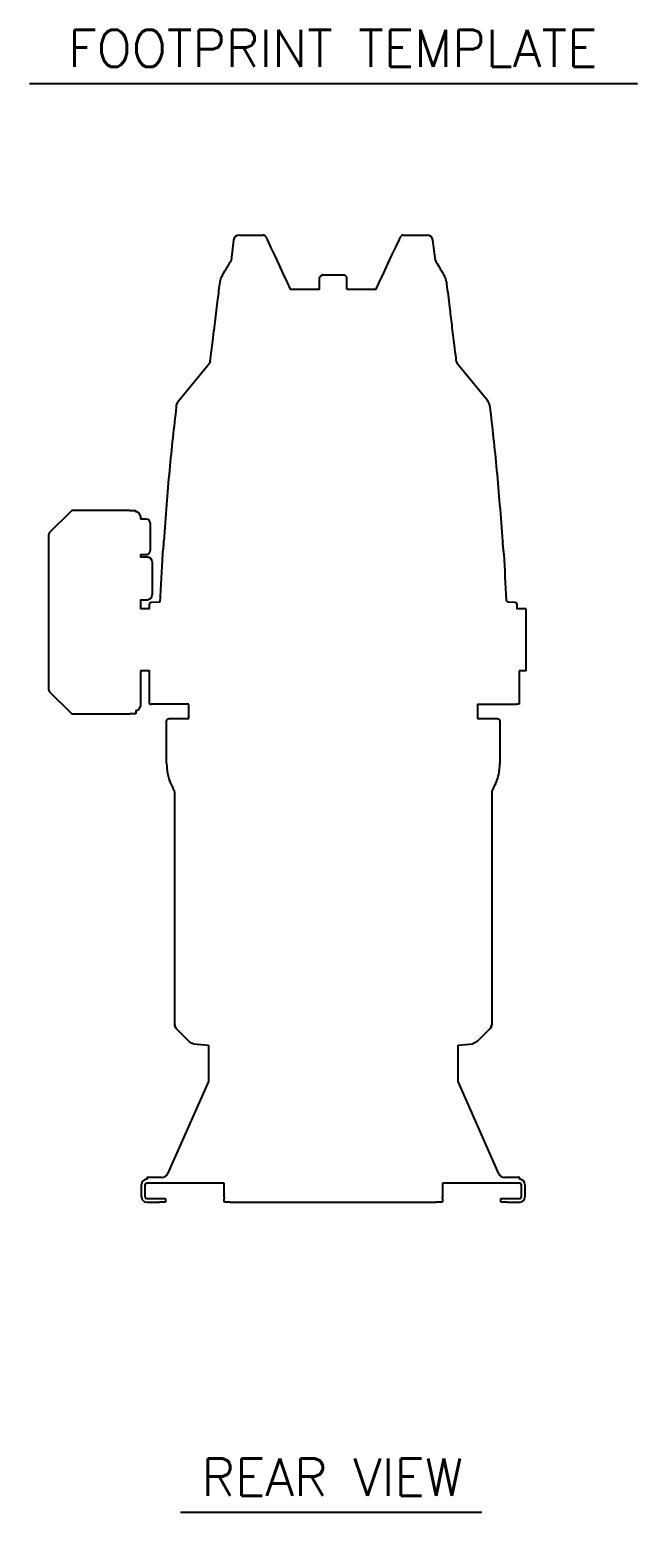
# Model space of a CAD drawing. Extents: x 17.1 to 113.1, y 3.8 to 84.5.
# Drawn here: x 100.87 to 113.12, y 54.68 to 84.54 of the extents above; entities that cross this region are included whole.
import ezdxf
from ezdxf.enums import TextEntityAlignment as Align

# ---------------------------------------------------------------- set-up
doc = ezdxf.new("R2010")
doc.units = 0
doc.header["$MEASUREMENT"] = 0
doc.linetypes.add('SLD-SOLID', pattern=[0])
doc.layers.add('OBJECT', color=7, linetype='CONTINUOUS')
doc.styles.get("Standard").update_dxf_attribs({"font": 'SIMPLEX'})

msp = doc.modelspace()

# ---------------------------------------------------------------- linework, layer by layer
at = {"layer": 'OBJECT', "color": 1}
for p, q in [((100.87, 83.461), (113.121, 83.461)), ((103.914, 54.682), (109.986, 54.682))]:
    msp.add_line(p, q, dxfattribs=at)
at = {"layer": 'OBJECT'}
for p, q in [((105.099, 80.406), (105.577, 80.406)), ((108.403, 80.406), (108.881, 80.406)), ((104.98, 80.3), (104.93, 79.896)), ((109.049, 79.896), (109, 80.3)), ((106.765, 79.606), (106.715, 79.556)), ((106.782, 79.606), (106.765, 79.606)), ((106.765, 79.606), (106.765, 79.606)), ((106.782, 79.606), (107.215, 79.606)), ((107.265, 79.556), (107.215, 79.606)), ((107.265, 79.318), (107.265, 79.556)), ((103.881, 77.073), (104.497, 77.828)), ((104.512, 77.863), (104.497, 77.828)), ((109.468, 77.863), (109.483, 77.828)), ((110.098, 77.073), (109.483, 77.828)), ((103.881, 77.073), (103.881, 77.073)), ((110.099, 77.073), (110.098, 77.073)), ((103.827, 76.945), (103.827, 76.945)), ((101.7, 74.84), (101.272, 74.413)), ((102.887, 74.861), (101.749, 74.861)), ((102.887, 74.861), (103.012, 74.861)), ((103.012, 74.861), (103.012, 74.831)), ((103.102, 74.741), (103.102, 74.684)), ((103.222, 74.684), (103.102, 74.684)), ((101.252, 74.363), (101.252, 71.258)), ((103.302, 74.604), (103.302, 74.486)), ((103.302, 74.486), (103.302, 74.171)), ((103.302, 74.171), (103.302, 74.049)), ((103.572, 74.226), (103.573, 74.244)), ((110.406, 74.244), (110.408, 74.226)), ((103.102, 73.969), (103.222, 73.969)), ((103.102, 73.969), (103.102, 73.92)), ((103.246, 73.92), (103.102, 73.92)), ((103.342, 73.824), (103.342, 73.685)), ((103.342, 73.685), (103.342, 73.307)), ((103.342, 73.307), (103.342, 73.158)), ((103.102, 73.062), (103.246, 73.062)), ((103.102, 73.062), (103.102, 72.881)), ((103.102, 72.939), (103.102, 72.939)), ((103.102, 72.939), (103.102, 72.881)), ((103.29, 72.881), (103.102, 72.881)), ((103.497, 73.009), (103.319, 73.006)), ((110.66, 73.006), (110.532, 73.009)), ((110.69, 72.976), (110.69, 72.881)), ((110.878, 72.881), (110.69, 72.881)), ((110.878, 71.631), (110.878, 72.881)), ((103.102, 71.631), (103.102, 70.921)), ((103.29, 71.631), (103.102, 71.631)), ((103.29, 70.956), (103.29, 71.631)), ((110.878, 71.631), (110.738, 71.631)), ((110.738, 71.631), (110.738, 70.956)), ((101.272, 71.209), (101.7, 70.781)), ((103.012, 70.831), (103.012, 70.761)), ((103.29, 70.956), (103.319, 70.956)), ((104.08, 70.956), (103.319, 70.956)), ((104.08, 70.67), (104.08, 70.956)), ((109.9, 70.956), (110.69, 70.956)), ((109.9, 70.956), (109.9, 70.67)), ((110.738, 70.956), (110.69, 70.956)), ((101.749, 70.761), (102.887, 70.761)), ((103.012, 70.761), (102.887, 70.761)), ((103.63, 69.762), (103.63, 70.608)), ((103.689, 70.67), (104.08, 70.67)), ((109.9, 70.67), (110.291, 70.67)), ((110.35, 70.608), (110.35, 69.762)), ((103.787, 69.222), (103.764, 69.262)), ((103.795, 64.507), (103.795, 69.191)), ((110.185, 69.191), (110.185, 64.507)), ((110.216, 69.262), (110.193, 69.222)), ((104.095, 64.156), (104.088, 64.162)), ((104.172, 64.12), (104.474, 64.093)), ((104.474, 64.093), (104.474, 63.358)), ((109.506, 64.093), (109.807, 64.12)), ((109.506, 63.358), (109.506, 64.093)), ((109.891, 64.162), (109.807, 64.12))]:
    msp.add_line(p, q, dxfattribs=at)
at = {"layer": 'OBJECT', "linetype": 'SLD-SOLID'}
for p, q in [((104.474, 63.358), (103.649, 61.499)), ((110.33, 61.499), (109.506, 63.358)), ((103.125, 61.033), (103.125, 61.284)), ((103.2, 61.033), (103.2, 61.284)), ((103.23, 61.424), (103.23, 61.388)), ((103.535, 61.424), (103.23, 61.424)), ((104.79, 61.314), (103.23, 61.314)), ((104.79, 61.033), (104.79, 61.314)), ((110.75, 61.314), (109.19, 61.314)), ((109.19, 61.314), (109.19, 61.033)), ((110.75, 61.424), (110.444, 61.424)), ((110.75, 61.388), (110.75, 61.424)), ((110.78, 61.284), (110.78, 61.033)), ((110.855, 61.284), (110.855, 61.033)), ((103.23, 61.003), (103.485, 61.003)), ((103.23, 60.929), (103.485, 60.929)), ((103.485, 61.003), (103.61, 61.003)), ((103.61, 60.929), (103.485, 60.929)), ((103.61, 61.003), (103.61, 60.929)), ((104.79, 61.033), (104.79, 61.003)), ((104.79, 60.929), (104.79, 61.003)), ((104.915, 60.929), (104.79, 60.929)), ((104.915, 60.929), (105.509, 60.929)), ((105.509, 60.929), (106.549, 60.929)), ((106.552, 60.928), (106.677, 60.928)), ((106.677, 60.928), (107.302, 60.928)), ((107.302, 60.928), (107.427, 60.928)), ((107.431, 60.929), (108.47, 60.929)), ((108.47, 60.929), (109.065, 60.929)), ((109.19, 60.929), (109.065, 60.929)), ((109.19, 61.003), (109.19, 61.033)), ((109.19, 61.003), (109.19, 60.929)), ((110.37, 60.929), (110.37, 61.003)), ((110.37, 61.003), (110.495, 61.003)), ((110.495, 60.929), (110.37, 60.929)), ((110.495, 61.003), (110.75, 61.003)), ((110.495, 60.929), (110.75, 60.929))]:
    msp.add_line(p, q, dxfattribs=at)
at = {"layer": 'OBJECT', "flags": 128}
for points in [[(105.656, 80.318), (105.727, 80.164), (105.804, 80), (105.885, 79.826), (105.971, 79.642), (106.061, 79.45), (106.122, 79.318), (106.715, 79.318), (106.715, 79.556)], [(107.265, 79.318), (107.857, 79.318), (107.919, 79.45), (108.009, 79.642), (108.094, 79.826), (108.175, 80), (108.252, 80.164), (108.324, 80.318)], [(103.881, 77.073), (103.881, 77.073), (103.881, 77.073)], [(110.098, 77.073), (110.098, 77.073), (110.099, 77.073)], [(103.827, 76.945), (103.827, 76.945), (103.827, 76.945)], [(103.572, 74.226), (103.572, 74.227), (103.572, 74.227)], [(103.574, 74.245), (103.573, 74.245), (103.573, 74.244)], [(110.406, 74.244), (110.406, 74.245), (110.406, 74.245)], [(110.407, 74.227), (110.407, 74.227), (110.408, 74.226)], [(103.889, 64.361), (103.858, 64.392), (103.839, 64.412), (103.831, 64.419)], [(104.088, 64.162), (103.912, 64.339), (103.889, 64.361)], [(110.09, 64.361), (109.914, 64.185), (109.891, 64.162)], [(110.148, 64.419), (110.141, 64.412), (110.122, 64.392), (110.09, 64.361)]]:
    msp.add_lwpolyline(points, dxfattribs=at)
at = {"layer": 'OBJECT'}
for centre, radius, start, end in [((105.099, 80.286), 0.12, 90, 173), ((105.577, 80.346), 0.06, 25, 90), ((108.403, 80.346), 0.06, 90, 155), ((108.881, 80.286), 0.12, 7, 90), ((101.749, 74.791), 0.07, 90, 135), ((103.012, 74.741), 0.09, 0, 90), ((103.222, 74.604), 0.08, 0, 90), ((101.322, 74.363), 0.07, 135, 180), ((103.222, 74.049), 0.08, 270, 0), ((103.246, 73.824), 0.096, 0, 90), ((154.116, 70.956), 50.66, 176.5747, 177.6767), ((59.864, 70.956), 50.66, 2.3792, 3.4253), ((103.246, 73.158), 0.096, 270, 0), ((103.32, 72.976), 0.03, 91, 180), ((110.66, 72.976), 0.03, 0, 89), ((101.322, 71.258), 0.07, 180, 225), ((101.749, 70.831), 0.07, 225, 270), ((103.012, 70.921), 0.09, 270, 0)]:
    msp.add_arc(centre, radius, start, end, dxfattribs=at)
at = {"layer": 'OBJECT', "linetype": 'SLD-SOLID'}
for centre, radius, start, end in [((103.23, 61.284), 0.105, 90, 180), ((103.23, 61.284), 0.03, 90, 180), ((103.535, 61.549), 0.125, 270, 336.0803), ((110.444, 61.549), 0.125, 203.9197, 270), ((110.75, 61.284), 0.105, 0, 90), ((110.75, 61.284), 0.03, 0, 90), ((103.23, 61.033), 0.105, 180, 270), ((103.23, 61.033), 0.03, 180, 270), ((110.75, 61.033), 0.105, 270, 0), ((110.75, 61.033), 0.03, 270, 0)]:
    msp.add_arc(centre, radius, start, end, dxfattribs=at)
at = {"layer": 'OBJECT'}
for points, knots in [([(105.631, 80.371), (105.632, 80.37), (105.633, 80.366), (105.642, 80.348), (105.651, 80.327), (105.656, 80.318)], [0, 0, 0, 0, 0.351631, 0.714779, 1, 1, 1, 1]), ([(108.324, 80.318), (108.328, 80.326), (108.336, 80.344), (108.345, 80.362), (108.348, 80.371), (108.349, 80.371), (108.349, 80.371)], [0, 0, 0, 0, 0.230481, 0.56858, 0.916913, 1, 1, 1, 1]), ([(104.767, 79.613), (104.804, 79.677), (104.858, 79.771), (104.912, 79.865), (104.93, 79.896)], [0, 0, 0, 0, 0.5600031, 0.8326974, 0.8326974, 0.8326974, 0.8326974]), ([(109.049, 79.896), (109.075, 79.852), (109.129, 79.757), (109.184, 79.663), (109.213, 79.613)], [0.1673042, 0.1673042, 0.1673042, 0.1673042, 0.5600144, 1, 1, 1, 1]), ([(104.704, 79.424), (104.71, 79.457), (104.721, 79.524), (104.752, 79.583), (104.767, 79.613)], [0, 0, 0, 0, 0.499957, 1, 1, 1, 1]), ([(106.765, 79.606), (106.765, 79.606), (106.749, 79.589), (106.732, 79.572), (106.716, 79.556)], [0, 0, 0, 0, 0.013758, 1, 1, 1, 1]), ([(109.213, 79.613), (109.228, 79.583), (109.258, 79.524), (109.27, 79.457), (109.276, 79.424)], [0, 0, 0, 0, 0.500043, 1, 1, 1, 1]), ([(104.602, 78.595), (104.621, 78.75), (104.655, 79.026), (104.689, 79.303), (104.704, 79.424)], [0, 0, 0, 0, 0.560058, 1, 1, 1, 1]), ([(109.276, 79.424), (109.295, 79.269), (109.329, 78.993), (109.363, 78.717), (109.378, 78.595)], [0, 0, 0, 0, 0.5599417, 1, 1, 1, 1]), ([(104.512, 77.863), (104.512, 77.863), (104.529, 78.001), (104.556, 78.223), (104.586, 78.466), (104.599, 78.572), (104.602, 78.594), (104.602, 78.595)], [0, 0, 0, 0, 0.002275, 0.563506, 0.91051, 0.997261, 1, 1, 1, 1]), ([(109.378, 78.595), (109.378, 78.594), (109.395, 78.457), (109.422, 78.234), (109.452, 77.991), (109.465, 77.885), (109.467, 77.863), (109.468, 77.863)], [0, 0, 0, 0, 0.002739, 0.563971, 0.910975, 0.997725, 1, 1, 1, 1]), ([(103.827, 76.945), (103.831, 76.968), (103.84, 77.014), (103.867, 77.053), (103.881, 77.073)], [0, 0, 0, 0, 0.488529, 1, 1, 1, 1]), ([(110.152, 76.945), (110.148, 76.968), (110.139, 77.014), (110.112, 77.053), (110.098, 77.073)], [0, 0, 0, 0, 0.496594, 1, 1, 1, 1]), ([(103.827, 76.945), (103.802, 76.739), (103.752, 76.314), (103.686, 75.658), (103.624, 74.964), (103.591, 74.488), (103.573, 74.244)], [0, 0, 0, 0, 0.22962, 0.472827, 0.72962, 1, 1, 1, 1]), ([(110.406, 74.244), (110.389, 74.488), (110.355, 74.964), (110.293, 75.658), (110.227, 76.314), (110.177, 76.739), (110.153, 76.945)], [0, 0, 0, 0, 0.27038, 0.527173, 0.77038, 1, 1, 1, 1]), ([(103.572, 74.226), (103.569, 74.193), (103.564, 74.127), (103.555, 74.048), (103.548, 73.993), (103.547, 73.986), (103.546, 73.983)], [0, 0, 0, 0, 0.250566, 0.500351, 0.750175, 1, 1, 1, 1]), ([(110.433, 73.983), (110.433, 73.986), (110.432, 73.993), (110.425, 74.048), (110.415, 74.127), (110.41, 74.193), (110.408, 74.226)], [0, 0, 0, 0, 0.24993, 0.499886, 0.749919, 1, 1, 1, 1]), ([(110.433, 73.983), (110.433, 73.985), (110.433, 73.987), (110.432, 73.99), (110.432, 73.99)], [0, 0, 0, 0, 0.942991, 1, 1, 1, 1]), ([(103.29, 72.881), (103.29, 72.884), (103.29, 72.909), (103.29, 72.94), (103.29, 72.971), (103.29, 72.974), (103.29, 72.976)], [0, 0, 0, 0, 0.053742, 0.36211, 0.67887, 1, 1, 1, 1]), ([(110.532, 73.009), (110.525, 73.009), (110.512, 73.011), (110.495, 73.023), (110.483, 73.039), (110.481, 73.052), (110.48, 73.059)], [0, 0, 0, 0, 0.240853, 0.499999, 0.759144, 1, 1, 1, 1]), ([(103.29, 71.582), (103.29, 71.587), (103.29, 71.597), (103.29, 71.612), (103.29, 71.624), (103.29, 71.63), (103.29, 71.633)], [0, 0, 0, 0, 0.2499898, 0.4998146, 0.7501668, 1, 1, 1, 1]), ([(103.63, 70.608), (103.631, 70.615), (103.632, 70.629), (103.643, 70.648), (103.658, 70.662), (103.675, 70.669), (103.685, 70.67), (103.689, 70.67)], [0, 0, 0, 0, 0.222089, 0.444177, 0.666267, 0.888362, 1, 1, 1, 1]), ([(110.291, 70.67), (110.298, 70.669), (110.312, 70.667), (110.33, 70.655), (110.343, 70.639), (110.349, 70.622), (110.35, 70.612), (110.35, 70.608)], [0, 0, 0, 0, 0.222099, 0.444197, 0.666294, 0.888387, 1, 1, 1, 1]), ([(103.63, 69.762), (103.634, 69.696), (103.642, 69.561), (103.695, 69.392), (103.746, 69.296), (103.764, 69.262)], [0, 0, 0, 0, 0.375049, 0.776984, 1, 1, 1, 1]), ([(110.216, 69.262), (110.239, 69.306), (110.286, 69.396), (110.337, 69.564), (110.345, 69.689), (110.35, 69.762)], [0, 0, 0, 0, 0.287513, 0.581796, 1, 1, 1, 1]), ([(103.795, 69.191), (103.794, 69.198), (103.793, 69.209), (103.788, 69.219), (103.787, 69.222)], [0, 0, 0, 0, 0.643567, 1, 1, 1, 1]), ([(110.193, 69.222), (110.19, 69.216), (110.185, 69.206), (110.185, 69.195), (110.185, 69.191)], [0, 0, 0, 0, 0.643557, 1, 1, 1, 1]), ([(103.831, 64.419), (103.821, 64.432), (103.802, 64.456), (103.795, 64.489), (103.795, 64.505), (103.795, 64.507)], [0, 0, 0, 0, 0.499398, 0.929182, 1, 1, 1, 1]), ([(103.795, 64.507), (103.797, 64.491), (103.8, 64.461), (103.819, 64.432), (103.83, 64.421), (103.831, 64.419)], [0, 0, 0, 0, 0.499395, 0.929163, 1, 1, 1, 1]), ([(110.185, 64.507), (110.183, 64.491), (110.179, 64.461), (110.161, 64.432), (110.15, 64.421), (110.148, 64.419)], [0, 0, 0, 0, 0.499395, 0.929163, 1, 1, 1, 1]), ([(110.148, 64.419), (110.158, 64.432), (110.177, 64.456), (110.184, 64.489), (110.185, 64.505), (110.185, 64.507)], [0, 0, 0, 0, 0.499398, 0.929182, 1, 1, 1, 1]), ([(104.172, 64.12), (104.158, 64.122), (104.129, 64.127), (104.106, 64.146), (104.095, 64.156)], [0, 0, 0, 0, 0.5, 1, 1, 1, 1])]:
    msp.add_open_spline(points, degree=3, knots=knots, dxfattribs=at)

# ---------------------------------------------------------------- texts
at = {"layer": 'OBJECT', "color": 1}
for s, p in [('FOOTPRINT TEMPLATE', (106.979, 83.792)), ('REAR VIEW', (106.973, 55.013))]:
    msp.add_text(s, height=0.75, dxfattribs=at).set_placement(p, align=Align.CENTER)

doc.saveas('drawing.dxf')
